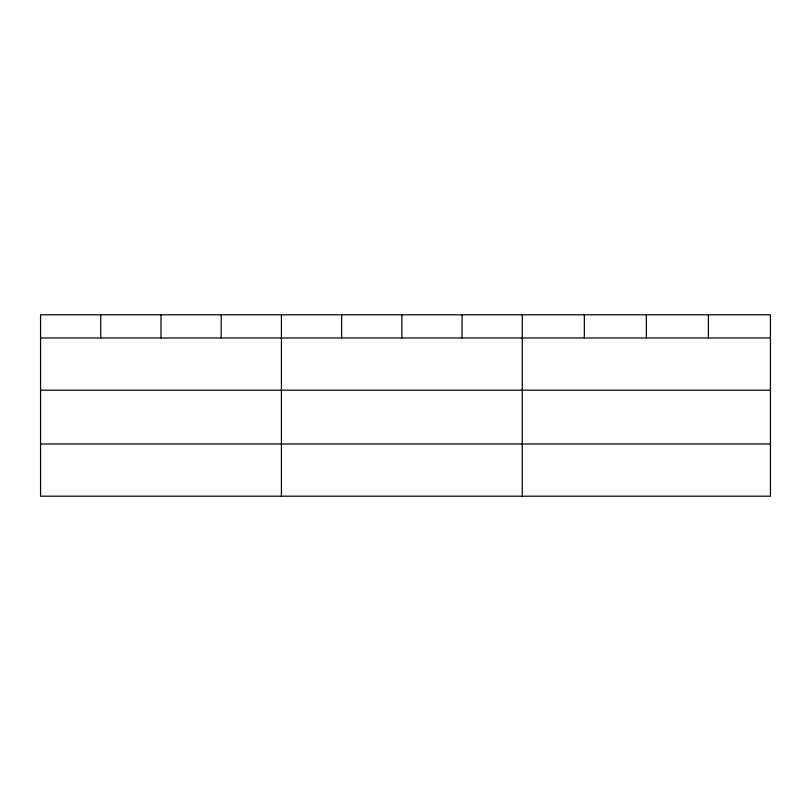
<?xml version="1.0" encoding="UTF-8"?>
<svg xmlns="http://www.w3.org/2000/svg" width="811" height="811" viewBox="0 0 811 811"><rect width="100%" height="100%" fill="white"/><g stroke="black" fill="none" stroke-linecap="round" stroke-linejoin="round"><path stroke-width="1.22" d="M770.45 390.182L770.45 314.8L40.55 314.8L40.55 496.2L770.45 496.2L770.45 390.182L40.55 390.182M40.55 337.964L770.45 337.964M40.55 443.982L770.45 443.982M708.408 314.8L708.408 337.964M646.367 314.8L646.367 337.964M584.325 314.8L584.325 337.964M522.284 314.8L522.284 496.2M462.067 314.8L462.067 337.964M401.85 314.8L401.85 337.964M341.634 314.8L341.634 337.964M281.417 314.8L281.417 496.2M221.2 314.8L221.2 337.964M160.983 314.8L160.983 337.964M100.767 314.8L100.767 337.964"/></g></svg>
